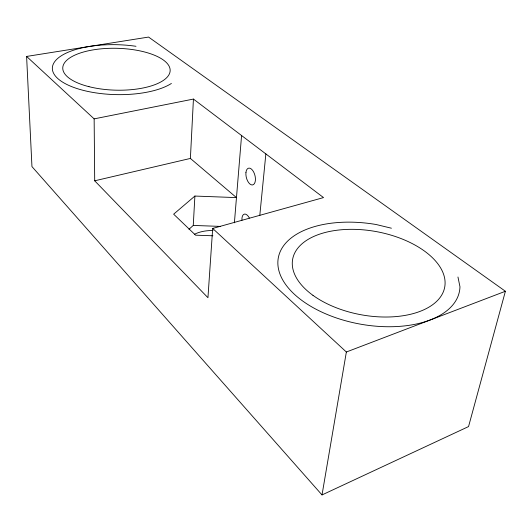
<?xml version="1.0" encoding="UTF-8"?>
<svg xmlns="http://www.w3.org/2000/svg" width="532" height="532" viewBox="0 0 532 532"><rect width="100%" height="100%" fill="white"/><g stroke="black" fill="none" stroke-linecap="round" stroke-linejoin="round"><path stroke-width="0.8" d="M212.88 235.782L195.577 235.177L173.651 214.177L194.892 196.055L236.467 197.605L190.39 158.436L193.435 99.072L94.144 118.869L26.6 56.439L148.568 37.067L505.4 291.27L468.552 426.578L322.02 494.933L31.953 166.589L26.6 56.439M188.96 229.299L193.262 225.435L194.892 196.055M193.435 99.072L323.529 197.585L212.68 228.441L207.946 297.701L94.703 180.807L94.144 118.869M234.393 222.815L241.575 135.534M259.776 215.633L265.86 153.921M322.02 494.933L346.359 352.004L212.68 228.441M346.359 352.004L505.4 291.27M94.703 180.807L190.39 158.436M193.262 225.435L220.188 226.393M391.412 228.208L376.131 224.517A92.116 50.42 10.4 0 0 278.003 259.929A92.116 50.42 10.4 0 0 365.69 325.005A92.116 50.42 10.4 0 0 459.961 286.735L457.959 277.006M171.397 83.458A63.986 24.957 1.4 0 1 87.926 91.451A63.986 24.957 1.4 0 1 57.05 59.045A63.986 24.957 1.4 0 1 135.993 46.297M194.586 234.213A28.143 15.455 4 0 1 213.106 230.529M241.96 220.201A8.372 4.176 74.3 0 1 244.255 214.143A8.372 4.176 74.3 0 1 249.368 218.027M88.97 86.669A53.719 20.948 1.4 0 0 170.154 70.603A53.719 20.948 1.4 0 0 90.221 50.414A53.719 20.948 1.4 0 0 88.97 86.669M312.956 295.333A77.3 42.267 10.4 0 0 441.819 294.874A77.3 42.267 10.4 0 0 351.28 229.325A77.3 42.267 10.4 0 0 312.956 295.333M245.93 172.674A8.625 4.429 75.9 0 0 252.407 184.963A8.625 4.429 75.9 0 0 253.651 171.989A8.625 4.429 75.9 0 0 245.93 172.674"/></g></svg>
